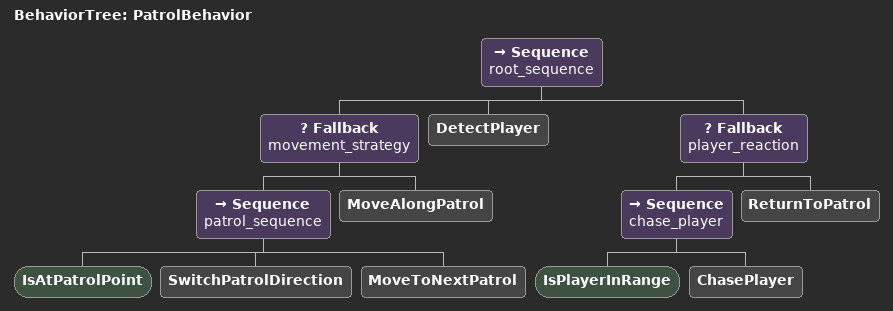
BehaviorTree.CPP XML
<?xml version="1.0" encoding="UTF-8"?>
<root BTCPP_format="4">
  <BehaviorTree ID="PatrolBehavior">
    <Sequence name="root_sequence">
      <Fallback name="movement_strategy">
        <Sequence name="patrol_sequence">
          <IsAtPatrolPoint/>
          <SwitchPatrolDirection/>
          <MoveToNextPatrol/>
        </Sequence>
        <MoveAlongPatrol/>
      </Fallback>
      <DetectPlayer/>
      <Fallback name="player_reaction">
        <Sequence name="chase_player">
          <IsPlayerInRange/>
          <ChasePlayer/>
        </Sequence>
        <ReturnToPatrol/>
      </Fallback>
    </Sequence>
  </BehaviorTree>

  <!-- Descriptions of nodes used in the behavior tree -->
</root>
